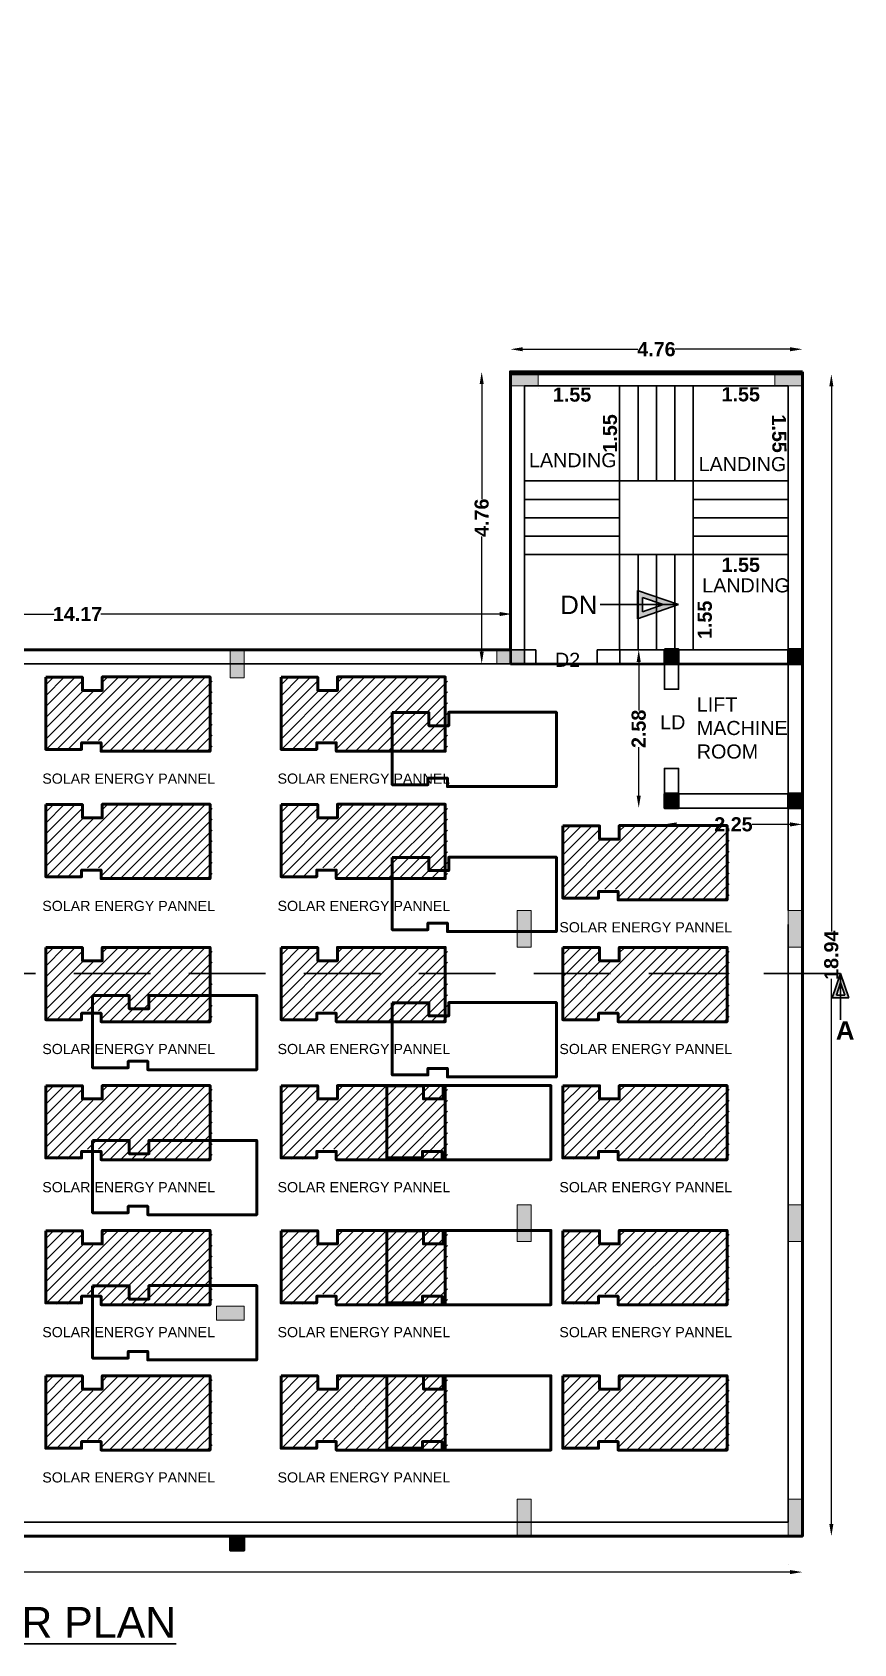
# Model space of a CAD drawing. Header units: metres. Extents: x 515 to 706, y -4 to 163.
# Drawn here: x 624.55 to 637.94, y 122.02 to 148.29 of the extents above; entities that cross this region are included whole.
import ezdxf

# ---------------------------------------------------------------- set-up
doc = ezdxf.new("R2010")
doc.units = ezdxf.units.M
doc.header["$MEASUREMENT"] = 0
doc.linetypes.add('DASHED2', pattern=[0.375, 0.25, -0.125])
doc.layers.add('BLK_1_FLR_3_ROOF_AREA', color=7, linetype='Continuous', lineweight=30)
doc.layers.add('BLK_1_STAIR_HEADROOM', color=7, linetype='Continuous', lineweight=30)
doc.layers.add('SOLAR_PANEL', color=3, linetype='Continuous')
doc.styles.add('PDF Swiss721BT-RomanCondensed', font='arial.ttf')
doc.styles.add('style1', font='swisse.ttf', dxfattribs={"height": 1})
doc.styles.add('Swiss Bold', font='swissb.ttf')
doc.styles.add('working', font='arialbd.ttf', dxfattribs={"height": 0.23})
doc.dimstyles.new('new model', dxfattribs={"dimtxt": 0.23, "dimasz": 0.2, "dimexe": 0.1, "dimexo": 0.1, "dimgap": 0, "dimtad": 0, "dimzin": 1, "dimdsep": 46, "dimtxsty": 'working', "dimcen": 0.09, "dimse1": 1, "dimse2": 1, "dimclrd": 256, "dimclrt": 256, "dimadec": 1, "dimazin": 0, "dimtfac": 1, "dimtofl": 0, "dimtmove": 0, "dimatfit": 3, "dimfxl": 0, "dimtolj": 1, "dimtzin": 0, "dimlwd": -1, "dimlwe": -1, "dimarcsym": 0})

# ---------------------------------------------------------------- blocks, each defined once
blk = doc.blocks.new('*D784')
for p, q in [((618.404, 138.806), (624.905, 138.806)), ((632.169, 138.806), (625.669, 138.806))]:
    blk.add_line(p, q)
at = {"lineweight": 40}
for points in [[(618.404, 138.839), (618.404, 138.773), (618.204, 138.806)], [(632.169, 138.839), (632.169, 138.773), (632.369, 138.806)]]:
    blk.add_solid(points, dxfattribs=at)
at = {"layer": 'Defpoints', "color": 0, "lineweight": 40}
for p in [(632.369, 138.806), (618.204, 138.225), (632.369, 138.225)]:
    blk.add_point(p, dxfattribs=at)
at = {"lineweight": 30, "insert": (625.287, 138.806), "char_height": 0.23, "attachment_point": 5, "style": 'working'}
blk.add_mtext('\\A1;14.17', dxfattribs=at)
blk = doc.blocks.new('*D785')
for p, q in [((637.576, 142.515), (637.576, 133.63)), ((637.576, 123.975), (637.576, 132.859))]:
    blk.add_line(p, q)
at = {"lineweight": 40}
for points in [[(637.543, 142.515), (637.61, 142.515), (637.576, 142.715)], [(637.543, 123.975), (637.61, 123.975), (637.576, 123.775)]]:
    blk.add_solid(points, dxfattribs=at)
at = {"layer": 'Defpoints', "color": 0, "lineweight": 40}
for p in [(637.104, 142.715), (637.104, 123.775), (637.576, 123.775)]:
    blk.add_point(p, dxfattribs=at)
at = {"lineweight": 30, "insert": (637.576, 133.245), "char_height": 0.23, "attachment_point": 5, "rotation": 90, "style": 'working'}
blk.add_mtext('\\A1;18.94', dxfattribs=at)
blk = doc.blocks.new('*D540')
for p, q in [((606.136, 123.189), (621.132, 123.189)), ((636.904, 123.189), (621.909, 123.189))]:
    blk.add_line(p, q)
at = {"lineweight": 40}
for points in [[(606.136, 123.222), (606.136, 123.156), (605.936, 123.189)], [(636.904, 123.222), (636.904, 123.156), (637.104, 123.189)]]:
    blk.add_solid(points, dxfattribs=at)
at = {"layer": 'Defpoints', "color": 0, "lineweight": 40}
for p in [(605.936, 123.775), (637.104, 123.775), (637.104, 123.189)]:
    blk.add_point(p, dxfattribs=at)
at = {"lineweight": 30, "insert": (621.52, 123.189), "char_height": 0.23, "attachment_point": 5, "style": 'working'}
blk.add_mtext('\\A1;31.17', dxfattribs=at)
blk = doc.blocks.new('sfdfds')
at = {"lineweight": 15}
h = blk.add_hatch(color=1, dxfattribs=at)
h.dxf.hatch_style = 1
h.paths.add_polyline_path([(788.142, -179.821), (788.592, -179.821), (788.592, -179.591), (788.142, -179.591)])
at = {"color": 1, "lineweight": 15}
blk.add_lwpolyline([(788.142, -179.821), (788.592, -179.821), (788.592, -179.591), (788.142, -179.591)], close=True, dxfattribs=at)
blk = doc.blocks.new('*D786')
at = {"layer": 'Defpoints', "color": 0, "lineweight": 40}
for p in [(635.324, 142.525), (636.874, 142.525), (636.874, 142.386)]:
    blk.add_point(p, dxfattribs=at)
at = {"lineweight": 30, "insert": (636.099, 142.386), "char_height": 0.23, "attachment_point": 5, "style": 'working'}
blk.add_mtext('\\A1;1.55', dxfattribs=at)
blk = doc.blocks.new('*D543')
at = {"layer": 'Defpoints', "color": 0, "lineweight": 40}
for p in [(632.574, 142.525), (634.124, 142.525), (634.124, 142.381)]:
    blk.add_point(p, dxfattribs=at)
at = {"lineweight": 30, "insert": (633.349, 142.381), "char_height": 0.23, "attachment_point": 5, "style": 'working'}
blk.add_mtext('\\A1;1.55', dxfattribs=at)
blk = doc.blocks.new('*D787')
at = {"layer": 'Defpoints', "color": 0, "lineweight": 40}
for p in [(635.324, 140.675), (636.874, 140.675), (636.874, 139.606)]:
    blk.add_point(p, dxfattribs=at)
at = {"lineweight": 30, "insert": (636.099, 139.606), "char_height": 0.23, "attachment_point": 5, "style": 'working'}
blk.add_mtext('\\A1;1.55', dxfattribs=at)
blk = doc.blocks.new('*D788')
at = {"layer": 'Defpoints', "color": 0, "lineweight": 40}
for p in [(634.424, 142.525), (633.968, 140.975), (634.424, 140.975)]:
    blk.add_point(p, dxfattribs=at)
at = {"lineweight": 30, "insert": (633.968, 141.75), "char_height": 0.23, "attachment_point": 5, "rotation": 90, "style": 'working'}
blk.add_mtext('\\A1;1.55', dxfattribs=at)
blk = doc.blocks.new('*D789')
at = {"layer": 'Defpoints', "color": 0, "lineweight": 40}
for p in [(635.024, 139.775), (635.024, 138.225), (635.514, 138.225)]:
    blk.add_point(p, dxfattribs=at)
at = {"lineweight": 30, "insert": (635.514, 138.711), "char_height": 0.23, "attachment_point": 5, "rotation": 90, "style": 'working'}
blk.add_mtext('\\A1;1.55', dxfattribs=at)
blk = doc.blocks.new('*D544')
at = {"layer": 'Defpoints', "color": 0, "lineweight": 40}
for p in [(636.854, 142.525), (636.735, 140.973), (636.874, 140.975)]:
    blk.add_point(p, dxfattribs=at)
at = {"lineweight": 30, "insert": (636.725, 141.748), "char_height": 0.23, "attachment_point": 5, "rotation": 270.7352, "style": 'working'}
blk.add_mtext('\\A1;1.55', dxfattribs=at)
blk = doc.blocks.new('0.23x 0.23')
at = {"lineweight": 50}
h = blk.add_hatch(color=1, dxfattribs=at)
h.dxf.hatch_style = 1
h.paths.add_polyline_path([(780.034, -174.426), (780.264, -174.426), (780.264, -174.196), (780.034, -174.196)])
at = {"color": 1, "lineweight": 50}
blk.add_lwpolyline([(780.034, -174.426), (780.264, -174.426), (780.264, -174.196), (780.034, -174.196)], close=True, dxfattribs=at)
blk = doc.blocks.new('060x0.23')
at = {"lineweight": 13}
h = blk.add_hatch(color=1, dxfattribs=at)
h.dxf.hatch_style = 1
h.paths.add_polyline_path([(717.913, -158.901), (718.513, -158.901), (718.513, -159.131), (717.913, -159.131)])
at = {"color": 1, "lineweight": 13}
blk.add_lwpolyline([(717.913, -158.901), (718.513, -158.901), (718.513, -159.131), (717.913, -159.131)], close=True, dxfattribs=at)
blk = doc.blocks.new('*D790')
for p, q in [((631.876, 142.555), (631.876, 140.679)), ((631.876, 138.195), (631.876, 140.071))]:
    blk.add_line(p, q)
at = {"lineweight": 40}
for points in [[(631.843, 142.555), (631.909, 142.555), (631.876, 142.755)], [(631.843, 138.195), (631.909, 138.195), (631.876, 137.995)]]:
    blk.add_solid(points, dxfattribs=at)
at = {"layer": 'Defpoints', "color": 0, "lineweight": 40}
for p in [(632.344, 142.755), (631.876, 137.995), (632.344, 137.995)]:
    blk.add_point(p, dxfattribs=at)
at = {"lineweight": 30, "insert": (631.876, 140.375), "char_height": 0.23, "attachment_point": 5, "rotation": 90, "style": 'working'}
blk.add_mtext('\\A1;4.76', dxfattribs=at)
blk = doc.blocks.new('*D791')
for p, q in [((632.544, 143.122), (634.42, 143.122)), ((636.904, 143.122), (635.028, 143.122))]:
    blk.add_line(p, q)
at = {"lineweight": 40}
for points in [[(632.544, 143.155), (632.544, 143.089), (632.344, 143.122)], [(636.904, 143.155), (636.904, 143.089), (637.104, 143.122)]]:
    blk.add_solid(points, dxfattribs=at)
at = {"layer": 'Defpoints', "color": 0, "lineweight": 40}
for p in [(637.104, 143.122), (632.344, 142.755), (637.104, 142.755)]:
    blk.add_point(p, dxfattribs=at)
at = {"lineweight": 30, "insert": (634.724, 143.122), "char_height": 0.23, "attachment_point": 5, "style": 'working'}
blk.add_mtext('\\A1;4.76', dxfattribs=at)
blk = doc.blocks.new('*D792')
for p, q in [((634.436, 138.025), (634.436, 137.236)), ((634.436, 135.844), (634.436, 136.633))]:
    blk.add_line(p, q)
at = {"lineweight": 40}
for points in [[(634.402, 138.025), (634.469, 138.025), (634.436, 138.225)], [(634.402, 135.844), (634.469, 135.844), (634.436, 135.644)]]:
    blk.add_solid(points, dxfattribs=at)
at = {"layer": 'Defpoints', "color": 0, "lineweight": 40}
for p in [(637.104, 138.225), (634.436, 135.644), (637.105, 135.644)]:
    blk.add_point(p, dxfattribs=at)
at = {"lineweight": 30, "insert": (634.436, 136.934), "char_height": 0.23, "attachment_point": 5, "rotation": 90, "style": 'working'}
blk.add_mtext('\\A1;2.58', dxfattribs=at)
blk = doc.blocks.new('*D793')
for p, q in [((635.055, 135.377), (635.676, 135.377)), ((636.904, 135.377), (636.284, 135.377))]:
    blk.add_line(p, q)
at = {"lineweight": 40}
for points in [[(635.055, 135.41), (635.055, 135.343), (634.855, 135.377)], [(636.904, 135.41), (636.904, 135.343), (637.104, 135.377)]]:
    blk.add_solid(points, dxfattribs=at)
at = {"layer": 'Defpoints', "color": 0, "lineweight": 40}
for p in [(634.855, 135.644), (637.104, 135.644), (637.104, 135.377)]:
    blk.add_point(p, dxfattribs=at)
at = {"lineweight": 30, "insert": (635.98, 135.377), "char_height": 0.23, "attachment_point": 5, "style": 'working'}
blk.add_mtext('\\A1;2.25', dxfattribs=at)

msp = doc.modelspace()

# ---------------------------------------------------------------- hatches: boundary and pattern name
at = {"lineweight": 30, "ltscale": 0.25}
h = msp.add_hatch(color=256, dxfattribs=at)
h.paths.add_polyline_path([(635.08544, 138.95878), (634.41438, 139.18741), (634.41438, 138.73015)])
h.paths.add_polyline_path([(634.83584, 138.95878), (634.49488, 139.07494), (634.49488, 138.84261)], flags=16)
at = {"lineweight": 30}
h = msp.add_hatch(dxfattribs=at)
h.set_pattern_fill('ANSI31', color=256)
h.set_pattern_definition([(45, (-227.80578, 84.46088), (-0.088388348, 0.088388348), [])])
h.paths.add_polyline_path([(625.36695, 136.74276), (625.6893, 136.74273), (625.68929, 136.5808), (627.48293, 136.5806), (627.48306, 137.77636), (625.68942, 137.77656), (625.68939, 137.53634), (625.36704, 137.53638), (625.36707, 137.7766), (624.76919, 137.77666), (624.76906, 136.5809), (625.36694, 136.58084)])
h = msp.add_hatch(dxfattribs=at)
h.set_pattern_fill('ANSI31', color=256)
h.set_pattern_definition([(45, (-223.97056, 84.46088), (-0.088388348, 0.088388348), [])])
h.paths.add_polyline_path([(629.20218, 136.74276), (629.52453, 136.74273), (629.52451, 136.5808), (631.31815, 136.5806), (631.31828, 137.77636), (629.52464, 137.77656), (629.52462, 137.53634), (629.20227, 137.53638), (629.20229, 137.7766), (628.60441, 137.77666), (628.60428, 136.5809), (629.20216, 136.58084)])
h = msp.add_hatch(dxfattribs=at)
h.set_pattern_fill('ANSI31', color=256)
h.set_pattern_definition([(45, (-227.80578, 82.38557), (-0.088388348, 0.088388348), [])])
h.paths.add_polyline_path([(625.36695, 134.66745), (625.6893, 134.66742), (625.68929, 134.50549), (627.48293, 134.50529), (627.48306, 135.70105), (625.68942, 135.70125), (625.68939, 135.46103), (625.36704, 135.46107), (625.36707, 135.70129), (624.76919, 135.70135), (624.76906, 134.50559), (625.36694, 134.50552)])
h = msp.add_hatch(dxfattribs=at)
h.set_pattern_fill('ANSI31', color=256)
h.set_pattern_definition([(45, (-223.97056, 82.38557), (-0.088388348, 0.088388348), [])])
h.paths.add_polyline_path([(629.20218, 134.66745), (629.52453, 134.66742), (629.52451, 134.50549), (631.31815, 134.50529), (631.31828, 135.70105), (629.52464, 135.70125), (629.52462, 135.46103), (629.20227, 135.46107), (629.20229, 135.70129), (628.60441, 135.70135), (628.60428, 134.50559), (629.20216, 134.50552)])
h = msp.add_hatch(dxfattribs=at)
h.set_pattern_fill('ANSI31', color=256)
h.set_pattern_definition([(45, (-219.37654, 82.03758), (-0.088388348, 0.088388348), [])])
h.paths.add_polyline_path([(633.7962, 134.31946), (634.11855, 134.31943), (634.11853, 134.1575), (635.91217, 134.1573), (635.91231, 135.35306), (634.11867, 135.35326), (634.11864, 135.11304), (633.79629, 135.11308), (633.79632, 135.3533), (633.19844, 135.35336), (633.1983, 134.1576), (633.79618, 134.15754)])
h = msp.add_hatch(dxfattribs=at)
h.set_pattern_fill('ANSI31', color=256)
h.set_pattern_definition([(45, (-227.80578, 80.05348), (-0.088388348, 0.088388348), [])])
h.paths.add_polyline_path([(625.36695, 132.33537), (625.6893, 132.33533), (625.68929, 132.1734), (627.48293, 132.1732), (627.48306, 133.36896), (625.68942, 133.36916), (625.68939, 133.12895), (625.36704, 133.12898), (625.36707, 133.3692), (624.76919, 133.36927), (624.76906, 132.17351), (625.36694, 132.17344)])
h = msp.add_hatch(dxfattribs=at)
h.set_pattern_fill('ANSI31', color=256)
h.set_pattern_definition([(45, (-223.97056, 80.05348), (-0.088388348, 0.088388348), [])])
h.paths.add_polyline_path([(629.20218, 132.33537), (629.52453, 132.33533), (629.52451, 132.1734), (631.31815, 132.1732), (631.31828, 133.36896), (629.52464, 133.36916), (629.52462, 133.12895), (629.20227, 133.12898), (629.20229, 133.3692), (628.60441, 133.36927), (628.60428, 132.17351), (629.20216, 132.17344)])
h = msp.add_hatch(dxfattribs=at)
h.set_pattern_fill('ANSI31', color=256)
h.set_pattern_definition([(45, (-219.37654, 80.05348), (-0.088388348, 0.088388348), [])])
h.paths.add_polyline_path([(633.7962, 132.33537), (634.11855, 132.33533), (634.11853, 132.1734), (635.91217, 132.1732), (635.91231, 133.36896), (634.11867, 133.36916), (634.11864, 133.12895), (633.79629, 133.12898), (633.79632, 133.3692), (633.19844, 133.36927), (633.1983, 132.17351), (633.79618, 132.17344)])
at = {"lineweight": 30, "ltscale": 0.25}
h = msp.add_hatch(color=256, dxfattribs=at)
h.paths.add_polyline_path([(637.72596, 132.94447), (637.59097, 132.54827), (637.86094, 132.54827)])
h.paths.add_polyline_path([(637.72596, 132.7971), (637.65737, 132.5958), (637.79454, 132.5958)], flags=16)
at = {"lineweight": 30}
h = msp.add_hatch(dxfattribs=at)
h.set_pattern_fill('ANSI31', color=256)
h.set_pattern_definition([(45, (-227.80578, 77.80144), (-0.088388348, 0.088388348), [])])
h.paths.add_polyline_path([(625.36695, 130.08333), (625.6893, 130.08329), (625.68929, 129.92136), (627.48293, 129.92116), (627.48306, 131.11692), (625.68942, 131.11712), (625.68939, 130.8769), (625.36704, 130.87694), (625.36707, 131.11716), (624.76919, 131.11723), (624.76906, 129.92147), (625.36694, 129.9214)])
h = msp.add_hatch(dxfattribs=at)
h.set_pattern_fill('ANSI31', color=256)
h.set_pattern_definition([(45, (-223.97056, 77.80144), (-0.088388348, 0.088388348), [])])
h.paths.add_polyline_path([(629.20218, 130.08333), (629.52453, 130.08329), (629.52451, 129.92136), (631.31815, 129.92116), (631.31828, 131.11692), (629.52464, 131.11712), (629.52462, 130.8769), (629.20227, 130.87694), (629.20229, 131.11716), (628.60441, 131.11723), (628.60428, 129.92147), (629.20216, 129.9214)])
h = msp.add_hatch(dxfattribs=at)
h.set_pattern_fill('ANSI31', color=256)
h.set_pattern_definition([(45, (-219.37654, 77.80144), (-0.088388348, 0.088388348), [])])
h.paths.add_polyline_path([(633.7962, 130.08333), (634.11855, 130.08329), (634.11853, 129.92136), (635.91217, 129.92116), (635.91231, 131.11692), (634.11867, 131.11712), (634.11864, 130.8769), (633.79629, 130.87694), (633.79632, 131.11716), (633.19844, 131.11723), (633.1983, 129.92147), (633.79618, 129.9214)])
h = msp.add_hatch(dxfattribs=at)
h.set_pattern_fill('ANSI31', color=256)
h.set_pattern_definition([(45, (-227.80578, 75.43842), (-0.088388348, 0.088388348), [])])
h.paths.add_polyline_path([(625.36695, 127.72031), (625.6893, 127.72027), (625.68929, 127.55834), (627.48293, 127.55814), (627.48306, 128.7539), (625.68942, 128.7541), (625.68939, 128.51388), (625.36704, 128.51392), (625.36707, 128.75414), (624.76919, 128.75421), (624.76906, 127.55845), (625.36694, 127.55838)])
h = msp.add_hatch(dxfattribs=at)
h.set_pattern_fill('ANSI31', color=256)
h.set_pattern_definition([(45, (-223.97056, 75.43842), (-0.088388348, 0.088388348), [])])
h.paths.add_polyline_path([(629.20218, 127.72031), (629.52453, 127.72027), (629.52451, 127.55834), (631.31815, 127.55814), (631.31828, 128.7539), (629.52464, 128.7541), (629.52462, 128.51388), (629.20227, 128.51392), (629.20229, 128.75414), (628.60441, 128.75421), (628.60428, 127.55845), (629.20216, 127.55838)])
h = msp.add_hatch(dxfattribs=at)
h.set_pattern_fill('ANSI31', color=256)
h.set_pattern_definition([(45, (-219.37654, 75.43842), (-0.088388348, 0.088388348), [])])
h.paths.add_polyline_path([(633.7962, 127.72031), (634.11855, 127.72027), (634.11853, 127.55834), (635.91217, 127.55814), (635.91231, 128.7539), (634.11867, 128.7541), (634.11864, 128.51388), (633.79629, 128.51392), (633.79632, 128.75414), (633.19844, 128.75421), (633.1983, 127.55845), (633.79618, 127.55838)])
h = msp.add_hatch(dxfattribs=at)
h.set_pattern_fill('ANSI31', color=256)
h.set_pattern_definition([(45, (-227.80578, 73.07031), (-0.088388348, 0.088388348), [])])
h.paths.add_polyline_path([(625.36695, 125.35219), (625.6893, 125.35216), (625.68929, 125.19023), (627.48293, 125.19002), (627.48306, 126.38578), (625.68942, 126.38599), (625.68939, 126.14577), (625.36704, 126.1458), (625.36707, 126.38602), (624.76919, 126.38609), (624.76906, 125.19033), (625.36694, 125.19026)])
h = msp.add_hatch(dxfattribs=at)
h.set_pattern_fill('ANSI31', color=256)
h.set_pattern_definition([(45, (-223.97056, 73.07031), (-0.088388348, 0.088388348), [])])
h.paths.add_polyline_path([(629.20218, 125.35219), (629.52453, 125.35216), (629.52451, 125.19023), (631.31815, 125.19002), (631.31828, 126.38578), (629.52464, 126.38599), (629.52462, 126.14577), (629.20227, 126.1458), (629.20229, 126.38602), (628.60441, 126.38609), (628.60428, 125.19033), (629.20216, 125.19026)])
h = msp.add_hatch(dxfattribs=at)
h.set_pattern_fill('ANSI31', color=256)
h.set_pattern_definition([(45, (-219.37654, 73.07031), (-0.088388348, 0.088388348), [])])
h.paths.add_polyline_path([(633.7962, 125.35219), (634.11855, 125.35216), (634.11853, 125.19023), (635.91217, 125.19002), (635.91231, 126.38578), (634.11867, 126.38599), (634.11864, 126.14577), (633.79629, 126.1458), (633.79632, 126.38602), (633.19844, 126.38609), (633.1983, 125.19033), (633.79618, 125.19026)])

# ---------------------------------------------------------------- linework, layer by layer
for p, q in [((632.34425, 142.7549), (637.10427, 142.7549)), ((632.34425, 142.7549), (632.34425, 137.9949)), ((637.10424, 142.64601), (637.10426, 138.22489)), ((637.10425, 142.7149), (637.10426, 138.2249)), ((637.10427, 142.71489), (637.10425, 123.77464)), ((632.57425, 142.5249), (636.87425, 142.5249)), ((632.57425, 142.5249), (632.57425, 137.9949)), ((632.80129, 142.4849), (632.80129, 142.4849)), ((634.12425, 142.5249), (634.12425, 138.2249)), ((634.42425, 142.5249), (634.42425, 140.9749)), ((634.72425, 142.5249), (634.72425, 140.9749)), ((635.02425, 142.5249), (635.02425, 140.9749)), ((635.32425, 142.5249), (635.32425, 138.2249)), ((636.87425, 142.5249), (636.87425, 138.2249)), ((636.87425, 142.4849), (636.87426, 138.2249)), ((636.87425, 142.4849), (636.87425, 133.97493)), ((637.10426, 142.4849), (637.10425, 142.4849)), ((637.10432, 142.4849), (637.10431, 142.4849)), ((632.57425, 140.9749), (636.87425, 140.9749)), ((637.10426, 140.9549), (637.10425, 140.9549)), ((637.10426, 140.94988), (637.10425, 140.94988)), ((632.57172, 140.6749), (634.12425, 140.6749)), ((635.32425, 140.6749), (636.87425, 140.6749)), ((637.10426, 140.6549), (637.10426, 140.6549)), ((637.10426, 140.64988), (637.10426, 140.64988)), ((632.5713, 140.3749), (634.12425, 140.3749)), ((635.32425, 140.3749), (636.87425, 140.3749)), ((632.57425, 140.0749), (634.12425, 140.0749)), ((635.32425, 140.0749), (636.87425, 140.0749)), ((632.57425, 139.7749), (636.87425, 139.7749)), ((634.42425, 139.7749), (634.42425, 138.2249)), ((634.72425, 139.7749), (634.72425, 138.2249)), ((635.02425, 139.7749), (635.02425, 138.2249)), ((634.41438, 139.18741), (634.41438, 138.73015)), ((635.08544, 138.95878), (634.41438, 139.18741)), ((634.83584, 138.95878), (634.49488, 139.07494)), ((634.49488, 139.07494), (634.49488, 138.84261)), ((635.08544, 138.95878), (633.80859, 138.95878)), ((635.08544, 138.95878), (634.41438, 138.73015)), ((634.83584, 138.95878), (634.49488, 138.84261)), ((634.11425, 138.2249), (636.87425, 138.2249)), ((634.12757, 138.22489), (635.32757, 138.22489)), ((634.12757, 138.22489), (634.12757, 137.99489)), ((634.21649, 138.2249), (634.21649, 138.22488)), ((634.21649, 138.22489), (634.21649, 138.22487)), ((634.85538, 138.22489), (637.10426, 138.2249)), ((637.10427, 138.2249), (634.85538, 138.2249)), ((635.34093, 138.2249), (635.34093, 138.22488)), ((635.34093, 138.22489), (635.34093, 138.22488)), ((637.10427, 138.19934), (637.10427, 138.2249)), ((634.12757, 137.99489), (635.32757, 137.99489)), ((636.87425, 133.97493), (636.87424, 135.64379)), ((637.10428, 123.77464), (637.10423, 135.64379)), ((636.87425, 133.70155), (636.87425, 133.74495)), ((636.87425, 133.74495), (636.87425, 124.00458)), ((637.72596, 132.94447), (637.59097, 132.54827)), ((637.72596, 132.94447), (637.72596, 132.19061)), ((637.72596, 132.94447), (637.86094, 132.54827)), ((637.72596, 132.7971), (637.65737, 132.5958)), ((637.72596, 132.7971), (637.79454, 132.5958)), ((637.59097, 132.54827), (637.86094, 132.54827)), ((637.65737, 132.5958), (637.79454, 132.5958)), ((636.87425, 124.00458), (632.6842, 124.00458)), ((636.87425, 123.77465), (636.87425, 123.77464)), ((636.87425, 123.31987), (636.87425, 123.3198))]:
    msp.add_line(p, q, dxfattribs=at)
at = {"lineweight": 30, "ltscale": 0.125}
for p, q in [((632.80128, 142.7149), (632.80129, 142.7149)), ((637.1043, 142.7149), (637.10431, 142.7149)), ((632.80134, 142.48479), (632.80134, 142.48478)), ((637.10436, 142.48479), (637.10436, 142.48478)), ((618.20425, 138.22501), (632.75962, 138.22501)), ((632.56922, 138.22489), (632.75962, 138.22489)), ((632.75962, 138.22489), (632.75962, 137.99529)), ((633.75962, 138.2249), (634.12757, 138.22491)), ((633.75962, 138.2249), (633.75962, 137.995)), ((617.97425, 137.99501), (632.75962, 137.99501)), ((632.58091, 137.99535), (632.75962, 137.99529)), ((633.75962, 137.995), (634.12757, 137.99489)), ((637.10431, 133.97493), (637.10433, 133.97493)), ((636.87431, 133.74493), (636.87431, 128.99729)), ((637.10431, 133.74493), (637.10433, 133.74493)), ((636.87431, 128.75229), (636.87431, 124.00465)), ((634.95431, 124.00465), (630.29431, 124.00465)), ((636.87431, 124.00465), (635.07431, 124.00465))]:
    msp.add_line(p, q, dxfattribs=at)
at = {"linetype": 'DASHED2', "lineweight": 30, "ltscale": 5}
msp.add_line((637.72596, 132.94447), (605.36261, 132.94447), dxfattribs=at)
at = {"lineweight": 30}
for points in [[(634.85538, 136.28906), (635.08538, 136.28906), (634.85538, 136.28906), (634.85538, 135.64378), (637.10427, 135.64379), (637.10426, 138.19934), (637.10426, 138.2249), (634.85538, 138.22489), (634.85538, 137.57962), (635.08538, 137.57962), (635.08538, 137.99489), (636.87426, 137.9949), (636.87427, 135.87379), (635.08538, 135.87378), (635.08538, 136.28906)], [(624.76918, 137.77618), (624.76918, 136.59916), (625.35227, 136.59916), (625.35227, 136.70651), (625.67067, 136.70651), (625.67067, 136.56849), (627.44679, 136.56849), (627.44679, 137.78001), (625.68985, 137.78001), (625.68985, 137.56148), (625.36761, 137.56148), (625.36761, 137.77618)], [(628.6044, 137.77618), (628.6044, 136.59916), (629.18749, 136.59916), (629.18749, 136.70651), (629.50589, 136.70651), (629.50589, 136.56849), (631.28201, 136.56849), (631.28201, 137.78001), (629.52507, 137.78001), (629.52507, 137.56148), (629.20283, 137.56148), (629.20283, 137.77618)], [(624.76918, 135.70087), (624.76918, 134.52385), (625.35227, 134.52385), (625.35227, 134.6312), (625.67067, 134.6312), (625.67067, 134.49318), (627.44679, 134.49318), (627.44679, 135.7047), (625.68985, 135.7047), (625.68985, 135.48617), (625.36761, 135.48617), (625.36761, 135.70087)], [(628.6044, 135.70087), (628.6044, 134.52385), (629.18749, 134.52385), (629.18749, 134.6312), (629.50589, 134.6312), (629.50589, 134.49318), (631.28201, 134.49318), (631.28201, 135.7047), (629.52507, 135.7047), (629.52507, 135.48617), (629.20283, 135.48617), (629.20283, 135.70087)], [(633.19843, 135.35288), (633.19843, 134.17586), (633.78152, 134.17586), (633.78152, 134.28321), (634.09991, 134.28321), (634.09991, 134.14519), (635.87603, 134.14519), (635.87603, 135.35671), (634.11909, 135.35671), (634.11909, 135.13818), (633.79686, 135.13818), (633.79686, 135.35288)], [(624.76918, 133.36879), (624.76918, 132.19177), (625.35227, 132.19177), (625.35227, 132.29912), (625.67067, 132.29912), (625.67067, 132.1611), (627.44679, 132.1611), (627.44679, 133.37262), (625.68985, 133.37262), (625.68985, 133.15408), (625.36761, 133.15408), (625.36761, 133.36879)], [(628.6044, 133.36879), (628.6044, 132.19177), (629.18749, 132.19177), (629.18749, 132.29912), (629.50589, 132.29912), (629.50589, 132.1611), (631.28201, 132.1611), (631.28201, 133.37262), (629.52507, 133.37262), (629.52507, 133.15408), (629.20283, 133.15408), (629.20283, 133.36879)], [(633.19843, 133.36879), (633.19843, 132.19177), (633.78152, 132.19177), (633.78152, 132.29912), (634.09991, 132.29912), (634.09991, 132.1611), (635.87603, 132.1611), (635.87603, 133.37262), (634.11909, 133.37262), (634.11909, 133.15408), (633.79686, 133.15408), (633.79686, 133.36879)], [(624.76918, 131.11675), (624.76918, 129.93973), (625.35227, 129.93973), (625.35227, 130.04708), (625.67067, 130.04708), (625.67067, 129.90906), (627.44679, 129.90906), (627.44679, 131.12058), (625.68985, 131.12058), (625.68985, 130.90204), (625.36761, 130.90204), (625.36761, 131.11675)], [(628.6044, 131.11675), (628.6044, 129.93973), (629.18749, 129.93973), (629.18749, 130.04708), (629.50589, 130.04708), (629.50589, 129.90906), (631.28201, 129.90906), (631.28201, 131.12058), (629.52507, 131.12058), (629.52507, 130.90204), (629.20283, 130.90204), (629.20283, 131.11675)], [(633.19843, 131.11675), (633.19843, 129.93973), (633.78152, 129.93973), (633.78152, 130.04708), (634.09991, 130.04708), (634.09991, 129.90906), (635.87603, 129.90906), (635.87603, 131.12058), (634.11909, 131.12058), (634.11909, 130.90204), (633.79686, 130.90204), (633.79686, 131.11675)], [(624.76918, 128.75372), (624.76918, 127.57671), (625.35227, 127.57671), (625.35227, 127.68406), (625.67067, 127.68406), (625.67067, 127.54603), (627.44679, 127.54603), (627.44679, 128.75756), (625.68985, 128.75756), (625.68985, 128.53902), (625.36761, 128.53902), (625.36761, 128.75372)], [(628.6044, 128.75372), (628.6044, 127.57671), (629.18749, 127.57671), (629.18749, 127.68406), (629.50589, 127.68406), (629.50589, 127.54603), (631.28201, 127.54603), (631.28201, 128.75756), (629.52507, 128.75756), (629.52507, 128.53902), (629.20283, 128.53902), (629.20283, 128.75372)], [(633.19843, 128.75372), (633.19843, 127.57671), (633.78152, 127.57671), (633.78152, 127.68406), (634.09991, 127.68406), (634.09991, 127.54603), (635.87603, 127.54603), (635.87603, 128.75756), (634.11909, 128.75756), (634.11909, 128.53902), (633.79686, 128.53902), (633.79686, 128.75372)], [(624.76918, 126.38561), (624.76918, 125.20859), (625.35227, 125.20859), (625.35227, 125.31594), (625.67067, 125.31594), (625.67067, 125.17792), (627.44679, 125.17792), (627.44679, 126.38944), (625.68985, 126.38944), (625.68985, 126.17091), (625.36761, 126.17091), (625.36761, 126.38561)], [(628.6044, 126.38561), (628.6044, 125.20859), (629.18749, 125.20859), (629.18749, 125.31594), (629.50589, 125.31594), (629.50589, 125.17792), (631.28201, 125.17792), (631.28201, 126.38944), (629.52507, 126.38944), (629.52507, 126.17091), (629.20283, 126.17091), (629.20283, 126.38561)], [(633.19843, 126.38561), (633.19843, 125.20859), (633.78152, 125.20859), (633.78152, 125.31594), (634.09991, 125.31594), (634.09991, 125.17792), (635.87603, 125.17792), (635.87603, 126.38944), (634.11909, 126.38944), (634.11909, 126.17091), (633.79686, 126.17091), (633.79686, 126.38561)]]:
    msp.add_lwpolyline(points, close=True, dxfattribs=at)
at = {"lineweight": 30, "ltscale": 0.125}
for points in [[(632.4542, 123.77464), (616.43428, 123.77464), (605.93646, 123.77461), (605.93648, 128.53609)], [(632.45419, 124.00465), (609.76978, 124.0047)]]:
    msp.add_lwpolyline(points, dxfattribs=at)
at = {"layer": 'BLK_1_FLR_3_ROOF_AREA', "color": 54, "lineweight": 53}
msp.add_lwpolyline([(637.10432, 142.75474), (637.10428, 123.7745), (632.45433, 123.77448), (605.93656, 123.77446), (605.9366, 136.34068), (607.66973, 136.34068), (607.66977, 148.28969), (618.20437, 148.28969), (618.20435, 138.22485), (632.34426, 138.22474), (632.34423, 142.75474)], close=True, dxfattribs=at)
at = {"layer": 'BLK_1_STAIR_HEADROOM', "color": 1, "lineweight": 50}
msp.add_lwpolyline([(632.34432, 137.99457), (637.10457, 137.99457), (637.10457, 142.71474), (632.34432, 142.71474)], close=True, dxfattribs=at)
at = {"layer": 'SOLAR_PANEL', "color": 3, "lineweight": 53}
for points in [[(624.7691, 137.77613), (624.7691, 136.59911), (625.35219, 136.59911), (625.35219, 136.70647), (625.67058, 136.70647), (625.67058, 136.56844), (627.4467, 136.56844), (627.4467, 137.77997), (625.68976, 137.77997), (625.68976, 137.56143), (625.36753, 137.56143), (625.36753, 137.77613)], [(628.60432, 137.77613), (628.60432, 136.59911), (629.18741, 136.59911), (629.18741, 136.70647), (629.50581, 136.70647), (629.50581, 136.56844), (631.28193, 136.56844), (631.28193, 137.77997), (629.52499, 137.77997), (629.52499, 137.56143), (629.20275, 137.56143), (629.20275, 137.77613)], [(630.41682, 137.20067), (630.41682, 136.02366), (630.99991, 136.02366), (630.99991, 136.13101), (631.31831, 136.13101), (631.31831, 135.99299), (633.09443, 135.99299), (633.09443, 137.20451), (631.33749, 137.20451), (631.33749, 136.98597), (631.01526, 136.98597), (631.01526, 137.20067)], [(624.7691, 135.70082), (624.7691, 134.5238), (625.35219, 134.5238), (625.35219, 134.63115), (625.67058, 134.63115), (625.67058, 134.49313), (627.4467, 134.49313), (627.4467, 135.70465), (625.68976, 135.70465), (625.68976, 135.48612), (625.36753, 135.48612), (625.36753, 135.70082)], [(628.60432, 135.70082), (628.60432, 134.5238), (629.18741, 134.5238), (629.18741, 134.63115), (629.50581, 134.63115), (629.50581, 134.49313), (631.28193, 134.49313), (631.28193, 135.70465), (629.52499, 135.70465), (629.52499, 135.48612), (629.20275, 135.48612), (629.20275, 135.70082)], [(633.19834, 135.35283), (633.19834, 134.17581), (633.78143, 134.17581), (633.78143, 134.28317), (634.09983, 134.28317), (634.09983, 134.14514), (635.87595, 134.14514), (635.87595, 135.35666), (634.11901, 135.35666), (634.11901, 135.13813), (633.79678, 135.13813), (633.79678, 135.35283)], [(630.41682, 134.83765), (630.41682, 133.66063), (630.99991, 133.66063), (630.99991, 133.76799), (631.31831, 133.76799), (631.31831, 133.62996), (633.09443, 133.62996), (633.09443, 134.84149), (631.33749, 134.84149), (631.33749, 134.62295), (631.01526, 134.62295), (631.01526, 134.83765)], [(624.7691, 133.36874), (624.7691, 132.19172), (625.35219, 132.19172), (625.35219, 132.29907), (625.67058, 132.29907), (625.67058, 132.16105), (627.4467, 132.16105), (627.4467, 133.37257), (625.68976, 133.37257), (625.68976, 133.15404), (625.36753, 133.15404), (625.36753, 133.36874)], [(628.60432, 133.36874), (628.60432, 132.19172), (629.18741, 132.19172), (629.18741, 132.29907), (629.50581, 132.29907), (629.50581, 132.16105), (631.28193, 132.16105), (631.28193, 133.37257), (629.52499, 133.37257), (629.52499, 133.15404), (629.20275, 133.15404), (629.20275, 133.36874)], [(633.19834, 133.36874), (633.19834, 132.19172), (633.78143, 132.19172), (633.78143, 132.29907), (634.09983, 132.29907), (634.09983, 132.16105), (635.87595, 132.16105), (635.87595, 133.37257), (634.11901, 133.37257), (634.11901, 133.15404), (633.79678, 133.15404), (633.79678, 133.36874)], [(625.53126, 132.58561), (625.53126, 131.40859), (626.11434, 131.40859), (626.11434, 131.51594), (626.43274, 131.51594), (626.43274, 131.37792), (628.20886, 131.37792), (628.20886, 132.58944), (626.45192, 132.58944), (626.45192, 132.37091), (626.12969, 132.37091), (626.12969, 132.58561)], [(630.41682, 132.46954), (630.41682, 131.29252), (630.99991, 131.29252), (630.99991, 131.39987), (631.31831, 131.39987), (631.31831, 131.26185), (633.09443, 131.26185), (633.09443, 132.47337), (631.33749, 132.47337), (631.33749, 132.25484), (631.01526, 132.25484), (631.01526, 132.46954)], [(624.7691, 131.1167), (624.7691, 129.93968), (625.35219, 129.93968), (625.35219, 130.04703), (625.67058, 130.04703), (625.67058, 129.90901), (627.4467, 129.90901), (627.4467, 131.12053), (625.68976, 131.12053), (625.68976, 130.90199), (625.36753, 130.90199), (625.36753, 131.1167)], [(628.60432, 131.1167), (628.60432, 129.93968), (629.18741, 129.93968), (629.18741, 130.04703), (629.50581, 130.04703), (629.50581, 129.90901), (631.28193, 129.90901), (631.28193, 131.12053), (629.52499, 131.12053), (629.52499, 130.90199), (629.20275, 130.90199), (629.20275, 131.1167)], [(630.32729, 131.1167), (630.32729, 129.93968), (630.91038, 129.93968), (630.91038, 130.04703), (631.22878, 130.04703), (631.22878, 129.90901), (633.0049, 129.90901), (633.0049, 131.12053), (631.24796, 131.12053), (631.24796, 130.90199), (630.92572, 130.90199), (630.92572, 131.1167)], [(633.19834, 131.1167), (633.19834, 129.93968), (633.78143, 129.93968), (633.78143, 130.04703), (634.09983, 130.04703), (634.09983, 129.90901), (635.87595, 129.90901), (635.87595, 131.12053), (634.11901, 131.12053), (634.11901, 130.90199), (633.79678, 130.90199), (633.79678, 131.1167)], [(625.53126, 130.22259), (625.53126, 129.04557), (626.11434, 129.04557), (626.11434, 129.15292), (626.43274, 129.15292), (626.43274, 129.0149), (628.20886, 129.0149), (628.20886, 130.22642), (626.45192, 130.22642), (626.45192, 130.00789), (626.12969, 130.00789), (626.12969, 130.22259)], [(624.7691, 128.75367), (624.7691, 127.57666), (625.35219, 127.57666), (625.35219, 127.68401), (625.67058, 127.68401), (625.67058, 127.54599), (627.4467, 127.54599), (627.4467, 128.75751), (625.68976, 128.75751), (625.68976, 128.53897), (625.36753, 128.53897), (625.36753, 128.75367)], [(628.60432, 128.75367), (628.60432, 127.57666), (629.18741, 127.57666), (629.18741, 127.68401), (629.50581, 127.68401), (629.50581, 127.54599), (631.28193, 127.54599), (631.28193, 128.75751), (629.52499, 128.75751), (629.52499, 128.53897), (629.20275, 128.53897), (629.20275, 128.75367)], [(630.32729, 128.75367), (630.32729, 127.57666), (630.91038, 127.57666), (630.91038, 127.68401), (631.22878, 127.68401), (631.22878, 127.54599), (633.0049, 127.54599), (633.0049, 128.75751), (631.24796, 128.75751), (631.24796, 128.53897), (630.92572, 128.53897), (630.92572, 128.75367)], [(633.19834, 128.75367), (633.19834, 127.57666), (633.78143, 127.57666), (633.78143, 127.68401), (634.09983, 127.68401), (634.09983, 127.54599), (635.87595, 127.54599), (635.87595, 128.75751), (634.11901, 128.75751), (634.11901, 128.53897), (633.79678, 128.53897), (633.79678, 128.75367)], [(625.53126, 127.85448), (625.53126, 126.67746), (626.11434, 126.67746), (626.11434, 126.78481), (626.43274, 126.78481), (626.43274, 126.64679), (628.20886, 126.64679), (628.20886, 127.85831), (626.45192, 127.85831), (626.45192, 127.63977), (626.12969, 127.63977), (626.12969, 127.85448)], [(624.7691, 126.38556), (624.7691, 125.20854), (625.35219, 125.20854), (625.35219, 125.31589), (625.67058, 125.31589), (625.67058, 125.17787), (627.4467, 125.17787), (627.4467, 126.38939), (625.68976, 126.38939), (625.68976, 126.17086), (625.36753, 126.17086), (625.36753, 126.38556)], [(628.60432, 126.38556), (628.60432, 125.20854), (629.18741, 125.20854), (629.18741, 125.31589), (629.50581, 125.31589), (629.50581, 125.17787), (631.28193, 125.17787), (631.28193, 126.38939), (629.52499, 126.38939), (629.52499, 126.17086), (629.20275, 126.17086), (629.20275, 126.38556)], [(630.32729, 126.38556), (630.32729, 125.20854), (630.91038, 125.20854), (630.91038, 125.31589), (631.22878, 125.31589), (631.22878, 125.17787), (633.0049, 125.17787), (633.0049, 126.38939), (631.24796, 126.38939), (631.24796, 126.17086), (630.92572, 126.17086), (630.92572, 126.38556)], [(633.19834, 126.38556), (633.19834, 125.20854), (633.78143, 125.20854), (633.78143, 125.31589), (634.09983, 125.31589), (634.09983, 125.17787), (635.87595, 125.17787), (635.87595, 126.38939), (634.11901, 126.38939), (634.11901, 126.17086), (633.79678, 126.17086), (633.79678, 126.38556)]]:
    msp.add_lwpolyline(points, close=True, dxfattribs=at)

# ---------------------------------------------------------------- block references
at = {"lineweight": 30}
for name, p, rotation in [('sfdfds', (-155.79794, 322.34508), 7.03168033408e-05), ('sfdfds', (-155.79779, 322.34509), 7.03168033408e-05), ('sfdfds', (-151.48822, 322.34508), 7.03168033408e-05), ('sfdfds', (-151.48807, 322.34508), 7.03168033408e-05), ('sfdfds', (807.59581, 926.35735), 270), ('sfdfds', (-156.01812, 317.81508), 7.03168033408e-05), ('0.23x 0.23', (809.28133, 918.25931), 270), ('0.23x 0.23', (811.30023, 918.25932), 270), ('0.23x 0.23', (809.28135, 915.9082), 270), ('0.23x 0.23', (811.30025, 915.90821), 270), ('060x0.23', (791.58551, 851.8883), 270), ('060x0.23', (796.00555, 851.88828), 270), ('060x0.23', (791.58551, 847.08814), 270), ('060x0.23', (796.00555, 847.08812), 270), ('060x0.23', (791.58551, 842.28799), 270), ('060x0.23', (796.00555, 842.28798), 270), ('0.23x 0.23', (802.20038, 903.80897), 270)]:
    msp.add_blockref(name, p, dxfattribs=dict(at, rotation=rotation))
msp.add_blockref('sfdfds', (-160.58766, 307.11558), dxfattribs=at)

# ---------------------------------------------------------------- texts
at = {"linetype": 'Continuous', "lineweight": 30, "ltscale": 5, "style": 'style1'}
for p in [(624.71288, 136.04027), (628.5481, 136.04027), (624.71288, 133.96496), (628.5481, 133.96496), (633.14213, 133.61697), (624.71288, 131.63288), (628.5481, 131.63288), (633.14213, 131.63288), (624.71288, 129.38084), (628.5481, 129.38084), (633.14213, 129.38084), (624.71288, 127.01782), (628.5481, 127.01782), (633.14213, 127.01782), (624.71288, 124.6497), (628.5481, 124.6497)]:
    msp.add_text('SOLAR ENERGY PANNEL', height=0.1656, dxfattribs=at).set_placement(p)
at = {"lineweight": 30, "attachment_point": 1, "style": 'PDF Swiss721BT-RomanCondensed'}
for s, insert, char_height in [('LANDING', (632.64697, 141.42849), 0.23), ('LANDING', (635.41239, 141.36494), 0.23), ('LANDING', (635.47054, 139.38857), 0.23), ('DN', (633.15686, 139.10547), 0.3)]:
    msp.add_mtext_dynamic_manual_height_columns(s, width=9.5603696, gutter_width=58.69565, heights=[0], dxfattribs=dict(at, insert=insert, char_height=char_height))
at = {"lineweight": 30, "ltscale": 0.125, "attachment_point": 1, "style": 'PDF Swiss721BT-RomanCondensed'}
for s, width, insert, char_height in [('D2', 0.0527571, (633.07021, 138.17514), 0.23), ('LIFT\\PMACHINE ROOM ', 0.23, (635.38264, 137.44691), 0.23), ('LD', 0.0527571, (634.78554, 137.15693), 0.23), ('{\\LOPEN TERRACE  FLOOR PLAN }', 10.5853241, (616.57188, 122.6204), 0.5)]:
    msp.add_mtext_dynamic_manual_height_columns(s, width=width, gutter_width=1.15, heights=[0], dxfattribs=dict(at, insert=insert, char_height=char_height))
at = {"lineweight": 30, "insert": (637.95251, 131.86918), "char_height": 0.3, "width": 4.6721052, "attachment_point": 9, "style": 'Swiss Bold'}
msp.add_mtext('\\A1;A', dxfattribs=at)

# ---------------------------------------------------------------- dimensions: what is measured, and where the dimension line sits
at = {"lineweight": 30}
for base, p1, p2, picture, middle in [((637.10427, 143.12193), (632.34425, 142.7549), (637.10427, 142.7549), '*D791', (634.72426, 143.12193)), ((632.36931, 138.80616), (618.20425, 138.22501), (632.36931, 138.22484), '*D784', (625.28678, 138.80616)), ((637.10427, 135.37671), (634.85538, 135.64378), (637.10427, 135.64379), '*D793', (635.97983, 135.37671)), ((637.10447, 123.18884), (605.93646, 123.77473), (637.10447, 123.77474), '*D540', (621.52047, 123.18884))]:
    dim = msp.add_linear_dim(base=base, p1=p1, p2=p2, dimstyle='new model', override={"dimpost": '\\X'}, dxfattribs=at)
    dim.commit()
    dim.dimension.update_dxf_attribs({"geometry": picture, "text_midpoint": middle})
for base, p1, p2, picture, middle in [((631.8761, 137.9949), (632.34425, 142.7549), (632.34425, 137.9949), '*D790', (631.8761, 140.3749)), ((637.57631, 123.77474), (637.10425, 142.7149), (637.10447, 123.77474), '*D785', (637.57631, 133.24482)), ((634.43571, 135.64379), (637.10448, 138.2249), (637.1045, 135.64379), '*D792', (634.43571, 136.93434))]:
    dim = msp.add_linear_dim(base=base, p1=p1, p2=p2, angle=90, dimstyle='new model', override={"dimpost": '\\X'}, dxfattribs=at)
    dim.commit()
    dim.dimension.update_dxf_attribs({"geometry": picture, "text_midpoint": middle})
for base, p1, p2, angle, picture, middle in [((634.12425, 142.38054), (632.57425, 142.5249), (634.12425, 142.5249), 360, '*D543', (633.34925, 142.38054)), ((635.51437, 138.2249), (635.02425, 139.7749), (635.02425, 138.2249), 270, '*D789', (635.51437, 138.71096))]:
    dim = msp.add_linear_dim(base=base, p1=p1, p2=p2, angle=angle, dimstyle='new model', override={"dimpost": '\\X', "dimsd1": 1, "dimsd2": 1}, dxfattribs=at)
    dim.commit()
    dim.dimension.update_dxf_attribs({"geometry": picture, "text_midpoint": middle, "dimtype": 161})
for p1, p2, distance, picture, middle in [((634.42425, 142.5249), (634.42425, 140.9749), -0.45662, '*D788', (633.96763, 141.7499)), ((635.32425, 142.5249), (636.87425, 142.5249), -0.13897, '*D786', (636.09925, 142.38593)), ((636.85431, 142.5249), (636.8742, 140.9749), -0.13963, '*D544', (636.72464, 141.74811)), ((635.32425, 140.6749), (636.87425, 140.6749), -1.06845, '*D787', (636.09925, 139.60645))]:
    dim = msp.add_aligned_dim(p1=p1, p2=p2, distance=distance, dimstyle='new model', override={"dimpost": '\\X', "dimsd1": 1, "dimsd2": 1}, dxfattribs=at)
    dim.commit()
    dim.dimension.update_dxf_attribs({"geometry": picture, "text_midpoint": middle})

doc.saveas('drawing.dxf')
